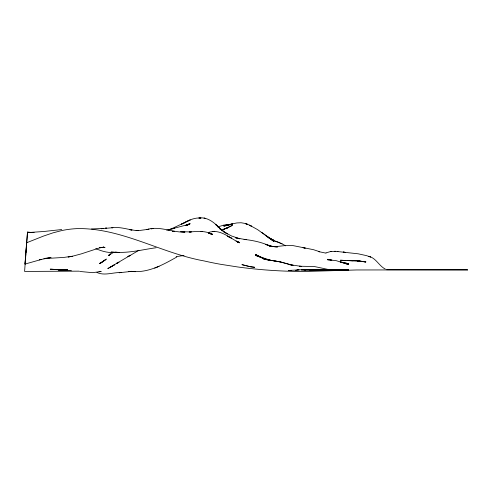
<?xml version="1.0" encoding="UTF-8"?>
<svg xmlns="http://www.w3.org/2000/svg" width="492" height="492" viewBox="0 0 492 492"><rect width="100%" height="100%" fill="white"/><g stroke="black" fill="none" stroke-linecap="round" stroke-linejoin="round"><path stroke-width="0.74" d="M467.4 269.868L467.375 270.059M31.925 232.482L27.503 232.083L26.888 240.594M39.434 259.758L41.685 259.376L25.012 264.075L26.605 242.771L43.425 236.105L52.89 232.882L61.58 230.619A90.577 90.571 0 0 1 78.763 228.565C122.736 228.528 161.419 253.263 204.002 260.914A329.4 329.388 -0.1 0 0 220.767 264.321L237.593 266.947A492.215 492.197 0.1 0 0 271.387 270.366A515.069 515.05 0 0 0 288.343 271.215L292.592 271.338A478.261 478.242 0 0 0 305.354 271.486L356.522 269.967L467.228 269.862M25.35 261.092L24.6 271.43L79.273 271.154M25.449 259.801L25.848 254.425M26.408 247.015L26.832 241.314M25.953 253.048L26.31 248.312M25.012 264.075L27.503 232.083M467.394 269.874L386.552 269.721M110.128 254.118L108.744 255.496L110.122 254.173M110.466 253.798L108.757 255.317L113.215 252.593M105.227 259.973L99.63 263.571L106.358 259.056L101.844 262.451L99.636 263.423L101.838 262.457M116.702 263.202L117.834 262.359M138.959 250.262L107.785 268.607L114.445 264.887M187.354 225.201L189.906 223.62L185.502 225.477L189.863 224.081L166.69 230.244M226.049 228.682L232.384 225.348L223.559 229.395L227.95 227.636L221.689 229.973M109.999 267.464L114.458 264.77M176.794 257.027C162.815 264.868 147.649 273.417 131.013 271.32L133.129 271.467L128.879 271.363L131.001 271.461L119.193 272.728L121.34 272.543C113.197 272.162 104.63 276.117 96.869 272.451M156.862 267.261L159.064 266.283M217.685 226.96L223.909 225.065L232.47 224.432L228.202 224.598L232.488 224.131L223.866 225.564L236.83 222.944L241.105 222.747L245.305 223.497L249.444 225.096L257.611 229.635L273.761 241.215L265.686 235.539L273.823 240.52L268.57 237.611L273.835 240.354L271.768 239.616L282.094 243.847L285.668 245.846M172.538 228.35L168.682 230.102L190.195 219.998L185.792 221.935C190.441 219.493 195.638 217.501 200.982 218.067L198.854 218.024C207.07 216.708 214.112 222.341 219.383 227.937L215.398 224.297L223.38 231.265L227.433 233.934L223.356 231.566L231.535 235.969L239.832 238.792L235.643 237.839L246.148 239.678L244.038 239.395C253.054 240.354 262.101 242.31 270.323 246.185M154.666 268.122L156.862 267.261M326.055 252.845L330.944 251.449L335.741 251.35L358.207 253.81L366.54 255.643L370.63 257.021L368.656 256.326C376.042 257.888 378.914 265.963 385.322 269.062M208.35 232.618C219.653 228.097 229.942 238.282 239.506 242.814L236.092 241.08L239.518 242.704L237.433 242.101M103.646 247.181L105.036 247.531L102.933 247.168L103.996 247.162L99.685 247.863L81.131 253.927L72.441 256.234L63.837 257.427L43.88 258.638M103.271 228.35L101.112 228.737L112.902 227.691L111.838 227.771C120.811 226.394 129.353 230.274 138.221 230.662L136.106 230.471L140.374 230.379L148.978 229.217L146.825 229.536C159.666 225.607 172.052 232.624 184.949 232.089L180.73 231.677L191.351 231.966L189.223 231.972C197.071 231.474 205.256 230.361 212.458 234.444L208.307 233.03L212.476 234.21L210.373 233.897M70.282 256.646L68.13 256.959L72.441 256.234M100.768 247.581L99.691 247.771L101.844 247.421M39.434 259.807L51.057 257.5L45.319 258.331M330.409 251.535L331.485 251.381L330.944 251.449M184.045 255.459L176.148 256.652M99.033 271.768L101.186 271.473L92.576 272.666L79.895 271.473M156.105 247.74C142.582 249.567 129.064 253.294 115.331 252.199L119.568 252.488L111.087 252.088L115.325 252.359C108.529 253.232 101.93 251.234 95.743 248.651M61.734 229.543L43.856 231.492L27.454 232.605L29.68 232.618M274.708 246.726L286.153 245.483L292.537 245.514L313.509 249.69L319.738 251.763L318.336 251.547L326.018 253.159M102.195 228.522L91.518 228.928M295.532 270.354L296.959 270.28M288.921 264.333L280.594 261.953L272.187 260.514L280.594 261.965L293.103 265.36L288.902 264.524L301.534 266.412L299.413 266.233L314.29 266.51L331.048 270.059L326.829 269.622L339.554 269.911L335.304 270.102L339.572 269.911L331.085 269.825L348.108 269.917L335.298 270.12L348.09 269.887L339.621 269.548L348.102 269.979M212.698 231.4L214.832 231.32M304.081 269.936L339.554 269.911L335.304 269.954M58.757 270.096L67.287 269.936L58.757 270.096L67.275 269.936L50.264 269.456L67.238 270.04L65.122 269.88M311.885 270.083L348.102 269.893L335.292 269.911M329.646 269.96L348.09 269.887M291.264 270.483L288.429 270.446L301.245 269.8L331.048 269.917L322.518 269.905M305.507 269.85L331.048 269.893M335.329 269.905L339.585 269.887M318.275 269.899L322.531 269.905M309.757 269.899L314.007 269.93L309.757 269.868M58.751 269.782L61.586 269.819L50.282 269.161L61.598 269.77M347.438 260.588L357.352 260.84L365.79 261.861L357.352 260.84M34.145 232.47L27.478 232.316L29.692 232.482M326.799 269.88L331.048 269.985L326.829 269.536L331.048 270.071M274.696 246.861L277.525 246.959L269.788 246.031M299.13 269.868L297.002 269.794L298.416 269.85M348.853 260.662L353.102 260.828M346.024 260.514L340.372 260.219L357.346 260.969L365.784 261.941L357.346 260.938L361.577 261.301M331.147 260.028L327.617 259.764L336.067 260.625L348.539 264.567L340.23 261.849L348.607 263.718L340.23 261.898M63.007 269.714L58.776 269.382L71.438 270.741M269.788 246.043L273.288 246.658L265.655 244.419M237.445 242.002L239.549 242.378L237.452 241.935M327.66 259.278L331.854 260.083M280.594 261.965L263.78 259.204L271.486 260.483L263.817 258.737L270.784 260.465M274.487 241.191L277.968 242.095L282.082 243.934M271.479 260.612L255.563 255.397L263.841 258.546L255.606 254.856L263.835 258.644L255.637 254.548L263.835 258.675M265.649 244.438L270.317 246.203M261.67 232.298L273.749 241.363M118.904 262.23L116.672 263.571L118.898 262.254M189.906 223.62L187.36 225.084L189.9 223.663M130.048 255.526L127.84 256.578L130.048 255.545M185.779 222.163L181.363 224.192L185.779 222.163M232.501 223.989L223.823 226.172L232.495 224.026M174.642 228.276L172.477 228.792L174.642 228.276M153.289 228.528L151.142 228.798L153.289 228.528M106.487 228.091L105.417 228.159L106.487 228.091M202.04 231.437L200.976 231.443L202.034 231.474M174.365 231.332L172.243 231.295L174.365 231.351M305.495 269.887L301.245 269.819L305.495 269.887M335.212 251.32L334.683 251.295L335.741 251.375L335.212 251.32M135.245 271.67L133.129 271.504L135.245 271.707M337.856 251.597L337.327 251.541L337.856 251.597M254.616 267.291L250.397 266.744L242.039 264.671L250.397 266.744L254.616 267.291M131.887 229.985L129.783 229.69L131.887 230.016M345.402 252.402L343.281 252.064L345.402 252.402M205.213 218.362L204.162 218.153L205.213 218.362M305.114 248.079L303.023 247.642L305.114 248.103M247.378 224.223L245.299 223.589L247.378 224.26M251.492 226.148L249.438 225.207L251.486 226.197M231.351 238.06L227.243 236.123L231.351 238.085M223.38 231.265L219.34 228.436L223.38 231.271"/></g></svg>
